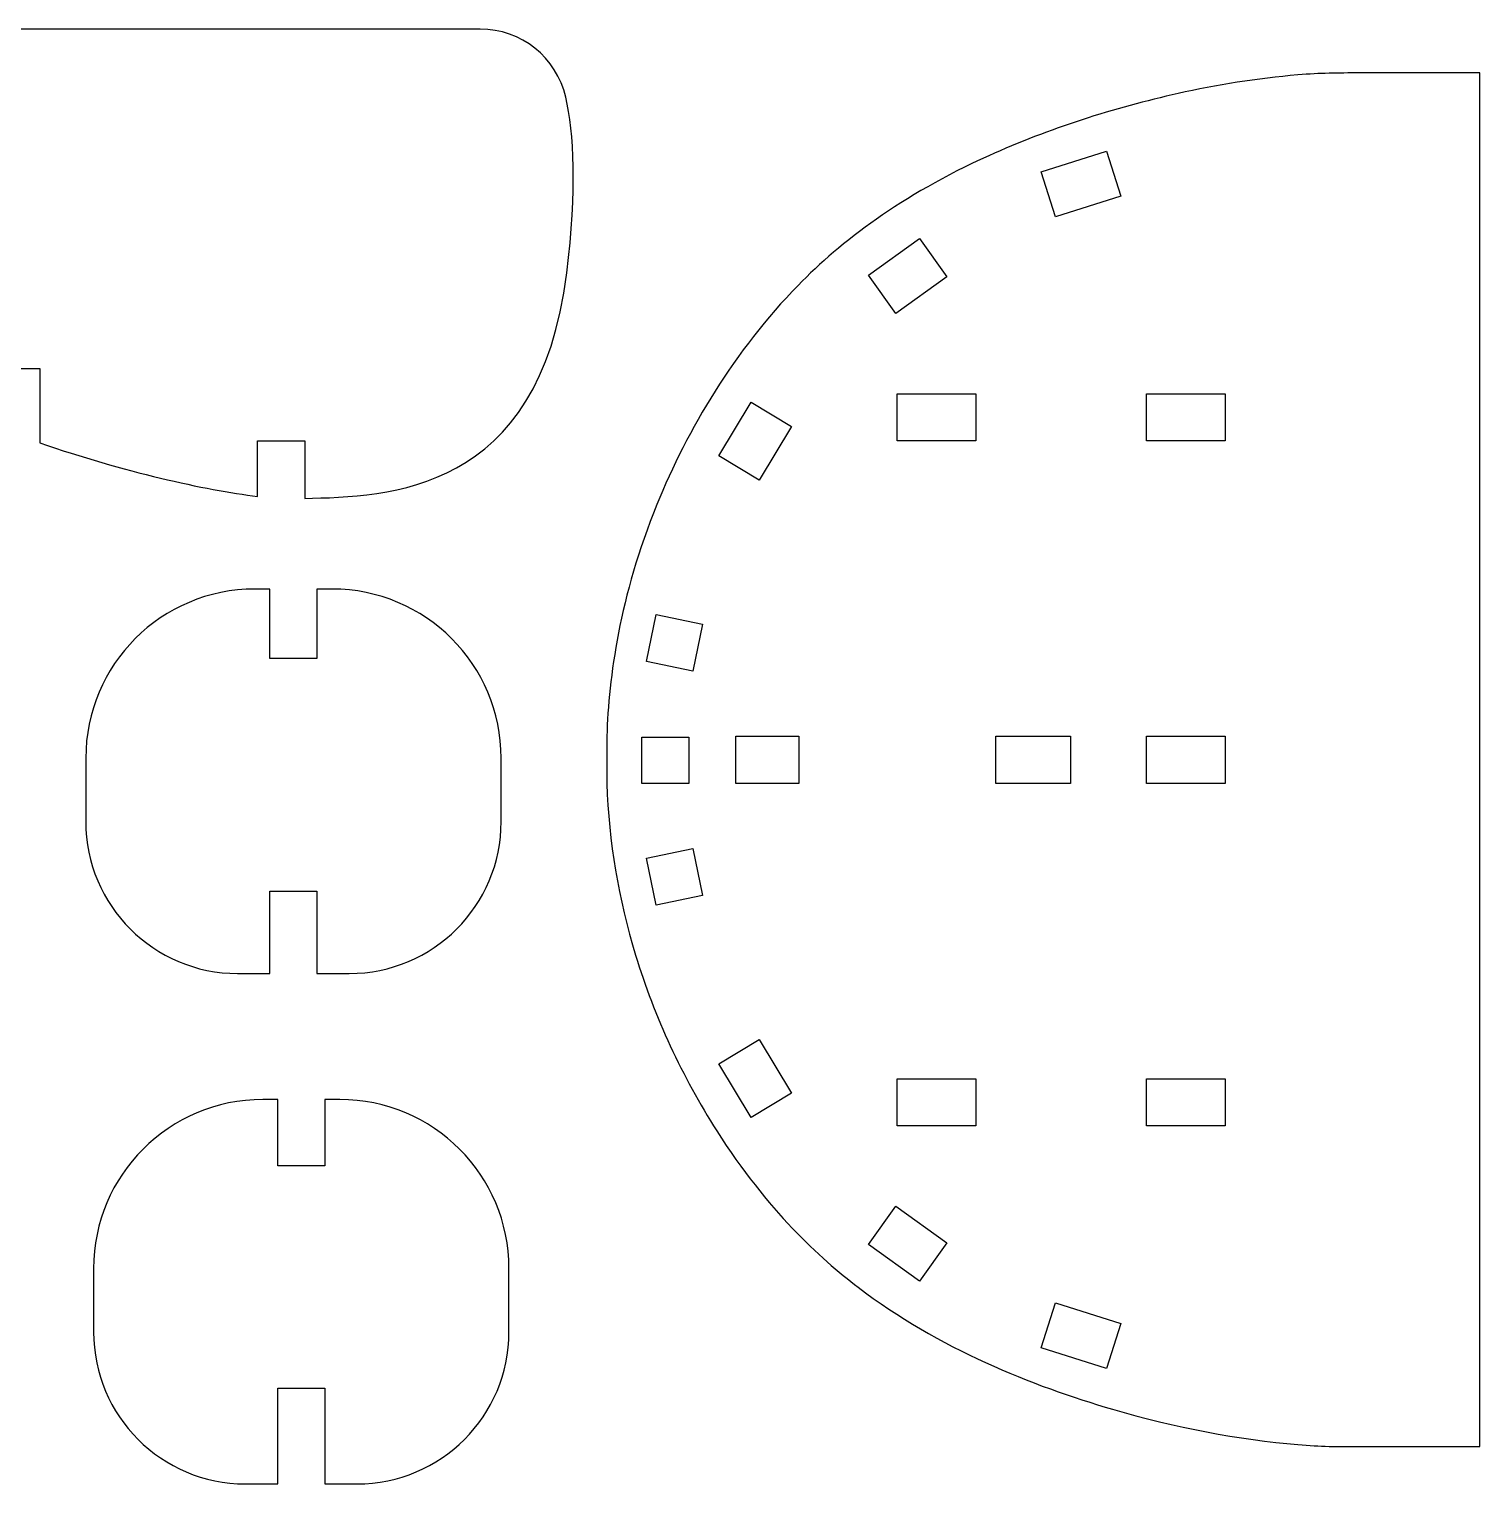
# Model space of a CAD drawing. Header units: centimetres. Extents: x -66 to 291, y -51 to 5.
# Drawn here: x 75.63 to 84.87, y -23.93 to -14.67 of the extents above; entities that cross this region are included whole.
import ezdxf

# ---------------------------------------------------------------- set-up
doc = ezdxf.new("R2010")
doc.units = ezdxf.units.CM
doc.header["$MEASUREMENT"] = 0
doc.layers.add('Capa 1', color=7, linetype='Continuous')

msp = doc.modelspace()

# ---------------------------------------------------------------- linework, layer by layer
at = {"layer": 'Capa 1', "color": 250, "lineweight": 25}
for points in [[(78.50087, -14.66847), (78.50087, -14.66847), (73.68824, -14.66847), (73.68824, -14.66847)], [(84.86697, -23.69732), (84.86697, -23.69732), (84.86697, -14.94779), (84.86697, -14.94779)], [(75.39465, -16.82955), (75.39465, -16.82955), (75.69492, -16.82955), (75.69492, -16.82955)], [(75.69492, -16.82955), (75.69492, -16.82955), (75.69492, -17.30394), (75.69492, -17.30394)], [(75.69492, -17.30394), (76.22898, -17.48708), (76.74892, -17.60519), (77.08231, -17.64488)], [(77.08231, -17.29055), (77.08231, -17.29055), (77.38258, -17.29055), (77.38258, -17.29055)], [(77.08231, -17.64488), (77.08231, -17.64488), (77.08231, -17.29055), (77.08231, -17.29055)], [(77.38258, -17.29055), (77.38258, -17.29055), (77.38258, -17.65755), (77.38258, -17.65755)], [(79.30646, -19.17254), (79.30646, -19.17254), (79.30646, -19.47257), (79.30646, -19.47257)]]:
    msp.add_open_spline(points, degree=3, dxfattribs=at)
for points, knots in [([(77.38258, -17.65755), (77.90958, -17.64586), (78.87858, -17.62857), (79.05149, -16.22194), (79.11773, -15.68447), (79.09727, -15.33233), (79.04467, -15.1017), (78.98695, -14.84819), (78.7612, -14.66847), (78.50087, -14.66847)], [0, 0, 0, 0, 0.3333333, 0.3333333, 0.3333333, 0.6666667, 0.6666667, 0.6666667, 1, 1, 1, 1]), ([(84.86697, -14.94779), (84.61297, -14.94779), (84.35897, -14.94779), (84.10473, -14.94779), (83.95763, -14.94779), (83.85413, -14.94877), (83.70753, -14.96046), (83.45085, -14.9814), (83.18735, -15.02524), (82.94504, -15.07906), (82.53932, -15.16916), (82.12069, -15.30286), (81.73884, -15.47504), (81.17604, -15.72977), (80.79979, -16.0203), (80.5246, -16.30084), (80.1201, -16.71338), (79.81982, -17.21968), (79.62573, -17.69602), (79.38634, -18.2839), (79.31913, -18.798), (79.30646, -19.17254)], [0, 0, 0, 0, 0.1428571, 0.1428571, 0.1428571, 0.2857143, 0.2857143, 0.2857143, 0.4285714, 0.4285714, 0.4285714, 0.5714286, 0.5714286, 0.5714286, 0.7142857, 0.7142857, 0.7142857, 0.8571429, 0.8571429, 0.8571429, 1, 1, 1, 1]), ([(82.57974, -15.73245), (82.57974, -15.73245), (82.48939, -15.4463), (82.48939, -15.4463), (82.48939, -15.4463), (82.07369, -15.57756), (82.07369, -15.57756), (82.07369, -15.57756), (82.16453, -15.86371), (82.16453, -15.86371), (82.16453, -15.86371), (82.57974, -15.73245), (82.57974, -15.73245)], [0, 0, 0, 0, 0.25, 0.25, 0.25, 0.5, 0.5, 0.5, 0.75, 0.75, 0.75, 1, 1, 1, 1]), ([(80.97245, -16.23582), (80.97245, -16.23582), (81.1473, -16.47935), (81.1473, -16.47935), (81.1473, -16.47935), (81.47217, -16.24581), (81.47217, -16.24581), (81.47217, -16.24581), (81.29732, -16.00228), (81.29732, -16.00228), (81.29732, -16.00228), (80.97245, -16.23582), (80.97245, -16.23582)], [0, 0, 0, 0, 0.25, 0.25, 0.25, 0.5, 0.5, 0.5, 0.75, 0.75, 0.75, 1, 1, 1, 1]), ([(80.01927, -17.38626), (80.01927, -17.38626), (80.27595, -17.54138), (80.27595, -17.54138), (80.27595, -17.54138), (80.48295, -17.19922), (80.48295, -17.19922), (80.48295, -17.19922), (80.22627, -17.0441), (80.22627, -17.0441), (80.22627, -17.0441), (80.01927, -17.38626), (80.01927, -17.38626)], [0, 0, 0, 0, 0.25, 0.25, 0.25, 0.5, 0.5, 0.5, 0.75, 0.75, 0.75, 1, 1, 1, 1]), ([(81.1568, -17.29152), (81.1568, -17.29152), (81.65708, -17.29152), (81.65708, -17.29152), (81.65708, -17.29152), (81.65708, -16.99149), (81.65708, -16.99149), (81.65708, -16.99149), (81.1568, -16.99149), (81.1568, -16.99149), (81.1568, -16.99149), (81.1568, -17.29152), (81.1568, -17.29152)], [0, 0, 0, 0, 0.25, 0.25, 0.25, 0.5, 0.5, 0.5, 0.75, 0.75, 0.75, 1, 1, 1, 1]), ([(82.74437, -17.29152), (82.74437, -17.29152), (83.24427, -17.29152), (83.24427, -17.29152), (83.24427, -17.29152), (83.24427, -16.99149), (83.24427, -16.99149), (83.24427, -16.99149), (82.74437, -16.99149), (82.74437, -16.99149), (82.74437, -16.99149), (82.74437, -17.29152), (82.74437, -17.29152)], [0, 0, 0, 0, 0.25, 0.25, 0.25, 0.5, 0.5, 0.5, 0.75, 0.75, 0.75, 1, 1, 1, 1]), ([(77.46075, -20.6834), (77.46075, -20.6834), (77.46075, -20.15981), (77.46075, -20.15981), (77.46075, -20.15981), (77.16097, -20.15981), (77.16097, -20.15981), (77.16097, -20.15981), (77.16097, -20.6834), (77.16097, -20.6834), (77.16097, -20.6834), (76.95518, -20.6834), (76.95518, -20.6834), (76.42112, -20.6834), (75.98837, -20.25041), (75.98837, -19.71635), (75.98837, -19.71635), (75.98837, -19.31184), (75.98837, -19.31184), (75.98837, -18.71714), (76.47032, -18.23496), (77.06526, -18.23496), (77.06526, -18.23496), (77.16097, -18.23496), (77.16097, -18.23496), (77.16097, -18.23496), (77.16097, -18.67696), (77.16097, -18.67696), (77.16097, -18.67696), (77.46075, -18.67696), (77.46075, -18.67696), (77.46075, -18.67696), (77.46075, -18.23496), (77.46075, -18.23496), (77.46075, -18.23496), (77.5567, -18.23496), (77.5567, -18.23496), (78.1514, -18.23496), (78.63383, -18.71714), (78.63383, -19.31184), (78.63383, -19.31184), (78.63383, -19.71635), (78.63383, -19.71635), (78.63383, -20.25041), (78.2006, -20.6834), (77.66653, -20.6834), (77.66653, -20.6834), (77.46075, -20.6834), (77.46075, -20.6834)], [0, 0, 0, 0, 0.0625, 0.0625, 0.0625, 0.125, 0.125, 0.125, 0.1875, 0.1875, 0.1875, 0.25, 0.25, 0.25, 0.3125, 0.3125, 0.3125, 0.375, 0.375, 0.375, 0.4375, 0.4375, 0.4375, 0.5, 0.5, 0.5, 0.5625, 0.5625, 0.5625, 0.625, 0.625, 0.625, 0.6875, 0.6875, 0.6875, 0.75, 0.75, 0.75, 0.8125, 0.8125, 0.8125, 0.875, 0.875, 0.875, 0.9375, 0.9375, 0.9375, 1, 1, 1, 1]), ([(79.55949, -18.6962), (79.55949, -18.6962), (79.85343, -18.75733), (79.85343, -18.75733), (79.85343, -18.75733), (79.91529, -18.459), (79.91529, -18.459), (79.91529, -18.459), (79.62159, -18.39763), (79.62159, -18.39763), (79.62159, -18.39763), (79.55949, -18.6962), (79.55949, -18.6962)], [0, 0, 0, 0, 0.25, 0.25, 0.25, 0.5, 0.5, 0.5, 0.75, 0.75, 0.75, 1, 1, 1, 1]), ([(79.82932, -19.17766), (79.82932, -19.17766), (79.52905, -19.17766), (79.52905, -19.17766), (79.52905, -19.17766), (79.52905, -19.47257), (79.52905, -19.47257), (79.52905, -19.47257), (79.82932, -19.47257), (79.82932, -19.47257), (79.82932, -19.47257), (79.82932, -19.17766), (79.82932, -19.17766)], [0, 0, 0, 0, 0.25, 0.25, 0.25, 0.5, 0.5, 0.5, 0.75, 0.75, 0.75, 1, 1, 1, 1]), ([(80.12838, -19.47257), (80.12838, -19.47257), (80.52849, -19.47257), (80.52849, -19.47257), (80.52849, -19.47257), (80.52849, -19.17263), (80.52849, -19.17263), (80.52849, -19.17263), (80.12838, -19.17263), (80.12838, -19.17263), (80.12838, -19.17263), (80.12838, -19.47257), (80.12838, -19.47257)], [0, 0, 0, 0, 0.25, 0.25, 0.25, 0.5, 0.5, 0.5, 0.75, 0.75, 0.75, 1, 1, 1, 1]), ([(81.78365, -19.47257), (81.78365, -19.47257), (82.26024, -19.47257), (82.26024, -19.47257), (82.26024, -19.47257), (82.26024, -19.17263), (82.26024, -19.17263), (82.26024, -19.17263), (81.78365, -19.17263), (81.78365, -19.17263), (81.78365, -19.17263), (81.78365, -19.47257), (81.78365, -19.47257)], [0, 0, 0, 0, 0.25, 0.25, 0.25, 0.5, 0.5, 0.5, 0.75, 0.75, 0.75, 1, 1, 1, 1]), ([(82.74437, -19.47257), (82.74437, -19.47257), (83.24427, -19.47257), (83.24427, -19.47257), (83.24427, -19.47257), (83.24427, -19.17263), (83.24427, -19.17263), (83.24427, -19.17263), (82.74437, -19.17263), (82.74437, -19.17263), (82.74437, -19.17263), (82.74437, -19.47257), (82.74437, -19.47257)], [0, 0, 0, 0, 0.25, 0.25, 0.25, 0.5, 0.5, 0.5, 0.75, 0.75, 0.75, 1, 1, 1, 1]), ([(79.30646, -19.47257), (79.31913, -19.84688), (79.38025, -20.20876), (79.49008, -20.56724), (79.6099, -20.96054), (79.78743, -21.34142), (80.00685, -21.68601), (80.33099, -22.19523), (80.66609, -22.49794), (80.90645, -22.68107), (81.42103, -23.0734), (82.01695, -23.31036), (82.52763, -23.45891), (82.92142, -23.57361), (83.33639, -23.65446), (83.70753, -23.68442), (83.85413, -23.69635), (83.95763, -23.69732), (84.10473, -23.69732), (84.35897, -23.69732), (84.61297, -23.69732), (84.86697, -23.69732)], [0, 0, 0, 0, 0.1428571, 0.1428571, 0.1428571, 0.2857143, 0.2857143, 0.2857143, 0.4285714, 0.4285714, 0.4285714, 0.5714286, 0.5714286, 0.5714286, 0.7142857, 0.7142857, 0.7142857, 0.8571429, 0.8571429, 0.8571429, 1, 1, 1, 1]), ([(79.85343, -19.88779), (79.85343, -19.88779), (79.55949, -19.94892), (79.55949, -19.94892), (79.55949, -19.94892), (79.62159, -20.24748), (79.62159, -20.24748), (79.62159, -20.24748), (79.91529, -20.18636), (79.91529, -20.18636), (79.91529, -20.18636), (79.85343, -19.88779), (79.85343, -19.88779)], [0, 0, 0, 0, 0.25, 0.25, 0.25, 0.5, 0.5, 0.5, 0.75, 0.75, 0.75, 1, 1, 1, 1]), ([(80.27595, -21.10373), (80.27595, -21.10373), (80.01927, -21.25886), (80.01927, -21.25886), (80.01927, -21.25886), (80.22627, -21.60102), (80.22627, -21.60102), (80.22627, -21.60102), (80.48295, -21.44614), (80.48295, -21.44614), (80.48295, -21.44614), (80.27595, -21.10373), (80.27595, -21.10373)], [0, 0, 0, 0, 0.25, 0.25, 0.25, 0.5, 0.5, 0.5, 0.75, 0.75, 0.75, 1, 1, 1, 1]), ([(81.1568, -21.65362), (81.1568, -21.65362), (81.65708, -21.65362), (81.65708, -21.65362), (81.65708, -21.65362), (81.65708, -21.35368), (81.65708, -21.35368), (81.65708, -21.35368), (81.1568, -21.35368), (81.1568, -21.35368), (81.1568, -21.35368), (81.1568, -21.65362), (81.1568, -21.65362)], [0, 0, 0, 0, 0.25, 0.25, 0.25, 0.5, 0.5, 0.5, 0.75, 0.75, 0.75, 1, 1, 1, 1]), ([(82.74437, -21.65362), (82.74437, -21.65362), (83.24427, -21.65362), (83.24427, -21.65362), (83.24427, -21.65362), (83.24427, -21.35368), (83.24427, -21.35368), (83.24427, -21.35368), (82.74437, -21.35368), (82.74437, -21.35368), (82.74437, -21.35368), (82.74437, -21.65362), (82.74437, -21.65362)], [0, 0, 0, 0, 0.25, 0.25, 0.25, 0.5, 0.5, 0.5, 0.75, 0.75, 0.75, 1, 1, 1, 1]), ([(77.51092, -23.93452), (77.51092, -23.93452), (77.51092, -23.32472), (77.51092, -23.32472), (77.51092, -23.32472), (77.21065, -23.32472), (77.21065, -23.32472), (77.21065, -23.32472), (77.21065, -23.93452), (77.21065, -23.93452), (77.21065, -23.93452), (77.00511, -23.93452), (77.00511, -23.93452), (76.4708, -23.93452), (76.03805, -23.50153), (76.03805, -22.96747), (76.03805, -22.96747), (76.03805, -22.56296), (76.03805, -22.56296), (76.03805, -21.96826), (76.52024, -21.48608), (77.11518, -21.48608), (77.11518, -21.48608), (77.21065, -21.48608), (77.21065, -21.48608), (77.21065, -21.48608), (77.21065, -21.9086), (77.21065, -21.9086), (77.21065, -21.9086), (77.51092, -21.9086), (77.51092, -21.9086), (77.51092, -21.9086), (77.51092, -21.48608), (77.51092, -21.48608), (77.51092, -21.48608), (77.60663, -21.48608), (77.60663, -21.48608), (78.20133, -21.48608), (78.68351, -21.96826), (78.68351, -22.56296), (78.68351, -22.56296), (78.68351, -22.96747), (78.68351, -22.96747), (78.68351, -23.50153), (78.25028, -23.93452), (77.71621, -23.93452), (77.71621, -23.93452), (77.51092, -23.93452), (77.51092, -23.93452)], [0, 0, 0, 0, 0.0625, 0.0625, 0.0625, 0.125, 0.125, 0.125, 0.1875, 0.1875, 0.1875, 0.25, 0.25, 0.25, 0.3125, 0.3125, 0.3125, 0.375, 0.375, 0.375, 0.4375, 0.4375, 0.4375, 0.5, 0.5, 0.5, 0.5625, 0.5625, 0.5625, 0.625, 0.625, 0.625, 0.6875, 0.6875, 0.6875, 0.75, 0.75, 0.75, 0.8125, 0.8125, 0.8125, 0.875, 0.875, 0.875, 0.9375, 0.9375, 0.9375, 1, 1, 1, 1]), ([(81.1473, -22.16577), (81.1473, -22.16577), (80.97245, -22.40954), (80.97245, -22.40954), (80.97245, -22.40954), (81.29732, -22.64284), (81.29732, -22.64284), (81.29732, -22.64284), (81.47217, -22.39931), (81.47217, -22.39931), (81.47217, -22.39931), (81.1473, -22.16577), (81.1473, -22.16577)], [0, 0, 0, 0, 0.25, 0.25, 0.25, 0.5, 0.5, 0.5, 0.75, 0.75, 0.75, 1, 1, 1, 1]), ([(82.48939, -23.19882), (82.48939, -23.19882), (82.57974, -22.91267), (82.57974, -22.91267), (82.57974, -22.91267), (82.16453, -22.78141), (82.16453, -22.78141), (82.16453, -22.78141), (82.07369, -23.06756), (82.07369, -23.06756), (82.07369, -23.06756), (82.48939, -23.19882), (82.48939, -23.19882)], [0, 0, 0, 0, 0.25, 0.25, 0.25, 0.5, 0.5, 0.5, 0.75, 0.75, 0.75, 1, 1, 1, 1])]:
    msp.add_open_spline(points, degree=3, knots=knots, dxfattribs=at)

doc.saveas('drawing.dxf')
